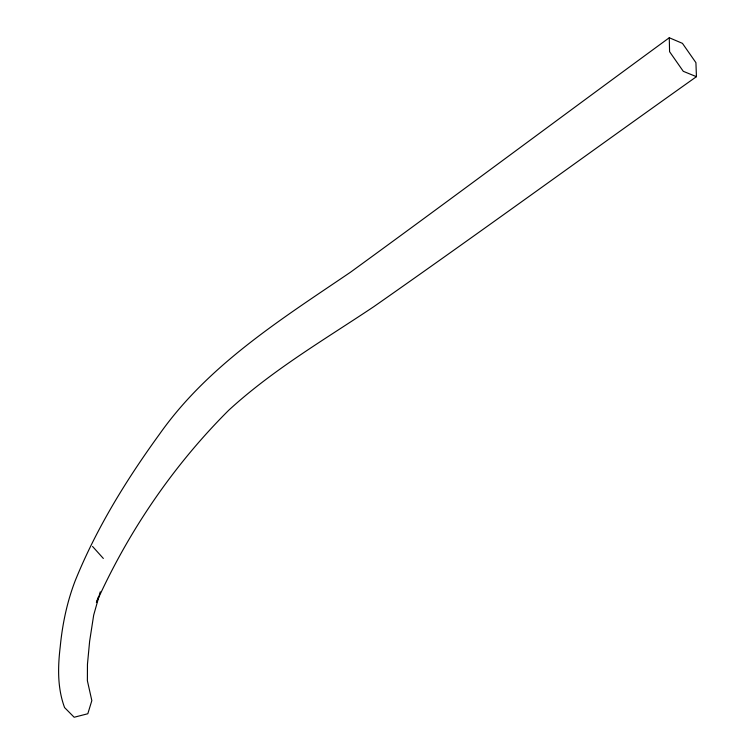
<?xml version="1.0" encoding="UTF-8"?>
<svg xmlns="http://www.w3.org/2000/svg" width="755" height="755" viewBox="0 0 755 755"><rect width="100%" height="100%" fill="white"/><g stroke="black" fill="none" stroke-linecap="round" stroke-linejoin="round"><path stroke-width="1.13" d="M100.255 591.816L93.686 615.117L89.637 641.221L87.457 664.211L87.382 680.736L91.836 700.612L87.816 713.749L74.16 717.25L64.581 707.577C57.333 688.003 57.786 667.193 60.23 646.695C62.41 624.177 67.072 601.867 75.217 580.718C96.385 528.387 126.283 479.953 159.371 434.38C208.286 364.854 281.294 319.205 350.395 272.291C457.077 194.648 562.805 115.694 669.27 37.75L682.444 43.356L695.921 62.665L696.44 76.68C588.749 153.123 482.039 230.945 373.829 306.653C324.433 339.675 272.659 369.884 228.708 410.267C173.386 465.42 128.482 531.303 96.404 602.481L98.273 597.111M696.44 76.68L683.275 71.31L669.581 51.689L669.27 37.75M92.544 546.441L103.35 558.455"/></g></svg>
